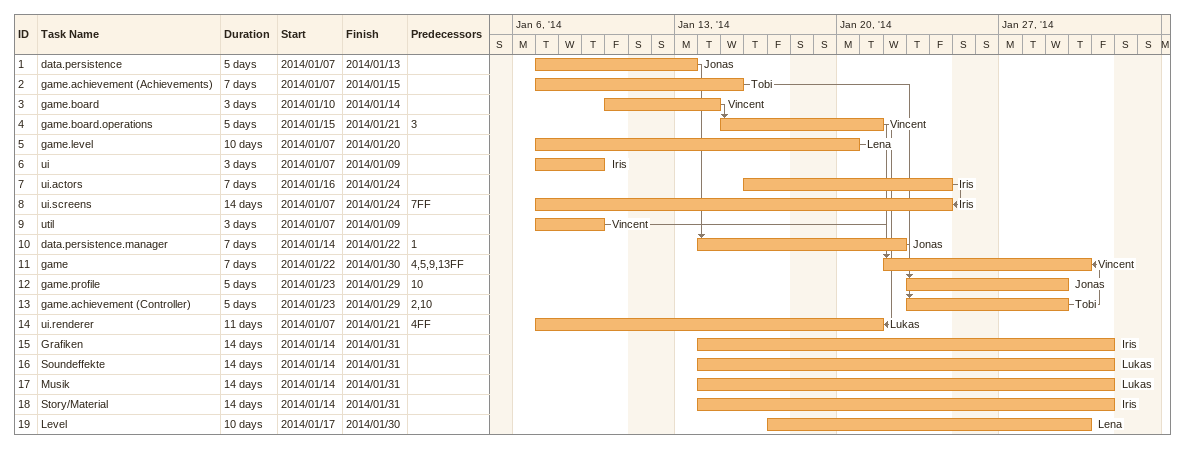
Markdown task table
| ID | Task | Duration | Start | Finish | Predecessors | Resources |
|---|---|---|---|---|---|---|
| 1 | data.persistence | 5d | 2014-01-07 | 2014-01-13 |  | Jonas |
| 2 | game.achievement (Achievements) | 7d | 2014-01-07 | 2014-01-15 |  | Tobi |
| 3 | game.board | 3d | 2014-01-10 | 2014-01-14 |  | Vincent |
| 4 | game.board.operations | 5d | 2014-01-15 | 2014-01-21 | 3 | Vincent |
| 5 | game.level | 10d | 2014-01-07 | 2014-01-20 |  | Lena |
| 6 | ui | 3d | 2014-01-07 | 2014-01-09 |  | Iris |
| 7 | ui.actors | 7d | 2014-01-16 | 2014-01-24 |  | Iris |
| 8 | ui.screens | 14d | 2014-01-07 | 2014-01-24 | 7FF | Iris |
| 9 | util | 3d | 2014-01-07 | 2014-01-09 |  | Vincent |
| 10 | data.persistence.manager | 7d | 2014-01-14 | 2014-01-22 | 1 | Jonas |
| 11 | game | 7d | 2014-01-22 | 2014-01-30 | 4, 5, 9, 13FF | Vincent |
| 12 | game.profile | 5d | 2014-01-23 | 2014-01-29 | 10 | Jonas |
| 13 | game.achievement (Controller) | 5d | 2014-01-23 | 2014-01-29 | 2, 10 | Tobi |
| 14 | ui.renderer | 11d | 2014-01-07 | 2014-01-21 | 4FF | Lukas |
| 15 | Grafiken | 14d | 2014-01-14 | 2014-01-31 |  | Iris |
| 16 | Soundeffekte | 14d | 2014-01-14 | 2014-01-31 |  | Lukas |
| 17 | Musik | 14d | 2014-01-14 | 2014-01-31 |  | Lukas |
| 18 | Story/Material | 14d | 2014-01-14 | 2014-01-31 |  | Iris |
| 19 | Level | 10d | 2014-01-17 | 2014-01-30 |  | Lena |
